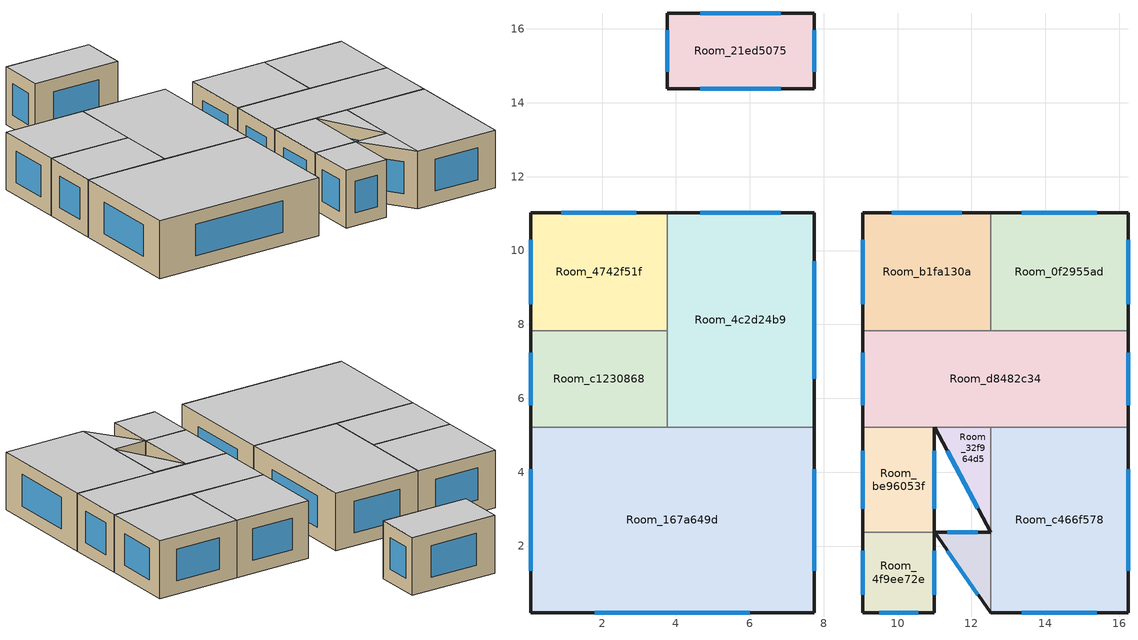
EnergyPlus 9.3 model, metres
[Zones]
Room_0f2955ad
 floor adiabatic (Generic Interior Floor): 16.24,11.02 16.24,7.83 12.52,7.83 12.52,11.02 z0
 wall outside (Generic Exterior Wall): 16.24,7.83 16.24,11.02 12.52,11.02 z0:2.5
 wall to Room_d8482c34 (Generic Interior Wall): 12.52,7.83 16.24,7.83 z0:2.5
 wall to Room_b1fa130a (Generic Interior Wall): 12.52,11.02 12.52,7.83 z0:2.5
 window (Generic Double Pane): 16.24,8.55 16.24,10.3 / 15.4,11.02 13.36,11.02 z0.57:1.93
 ceiling adiabatic (Generic Interior Ceiling): 16.24,7.83 16.24,11.02 12.52,11.02 12.52,7.83 z2.5
Room_167a649d
 floor adiabatic (Generic Interior Floor): 7.74,5.22 7.74,0.19 0.06,0.19 0.06,5.22 z0
 wall outside (Generic Exterior Wall): 0.06,5.22 0.06,0.19 7.74,0.19 7.74,5.22 z0:2.5
 wall to Room_4c2d24b9 (Generic Interior Wall): 7.74,5.22 3.76,5.22 z0:2.5
 wall to Room_c1230868 (Generic Interior Wall): 3.76,5.22 0.06,5.22 z0:2.5
 window (Generic Double Pane): 0.06,4.08 0.06,1.33 / 1.8,0.19 6,0.19 / 7.74,1.33 7.74,4.08 z0.57:1.93
 ceiling adiabatic (Generic Interior Ceiling): 7.74,0.19 7.74,5.22 0.06,5.22 0.06,0.19 z2.5
Room_21ed5075
 floor adiabatic (Generic Interior Floor): 7.74,16.43 7.74,14.38 3.76,14.38 3.76,16.43 z0
 wall outside (Generic Exterior Wall): 3.76,14.38 7.74,14.38 7.74,16.43 3.76,16.43 3.76,14.38 z0:2.5
 window (Generic Double Pane): 4.66,14.38 6.84,14.38 / 7.74,14.84 7.74,15.97 / 6.84,16.43 4.66,16.43 / 3.76,15.97 3.76,14.84 z0.57:1.93
 ceiling adiabatic (Generic Interior Ceiling): 7.74,14.38 7.74,16.43 3.76,16.43 3.76,14.38 z2.5
Room_32f964d5
 floor adiabatic (Generic Interior Floor): 11,5.22 12.52,5.22 12.52,2.37 z0
 wall outside (Generic Exterior Wall): 11,5.22 12.52,2.37 z0:2.5
 wall to Room_c466f578 (Generic Interior Wall): 12.52,2.37 12.52,5.22 z0:2.5
 wall to Room_d8482c34 (Generic Interior Wall): 12.52,5.22 11,5.22 z0:2.5
 window (Generic Double Pane): 11.34,4.58 12.18,3.02 z0.57:1.93
 ceiling adiabatic (Generic Interior Ceiling): 12.52,2.37 12.52,5.22 11,5.22 z2.5
Room_4742f51f
 floor adiabatic (Generic Interior Floor): 3.76,11.02 3.76,7.83 0.06,7.83 0.06,11.02 z0
 wall outside (Generic Exterior Wall): 3.76,11.02 0.06,11.02 0.06,7.83 z0:2.5
 wall to Room_c1230868 (Generic Interior Wall): 0.06,7.83 3.76,7.83 z0:2.5
 wall to Room_4c2d24b9 (Generic Interior Wall): 3.76,7.83 3.76,11.02 z0:2.5
 window (Generic Double Pane): 2.92,11.02 0.9,11.02 / 0.06,10.3 0.06,8.55 z0.57:1.93
 ceiling adiabatic (Generic Interior Ceiling): 3.76,7.83 3.76,11.02 0.06,11.02 0.06,7.83 z2.5
Room_4c2d24b9
 floor adiabatic (Generic Interior Floor): 7.74,11.02 7.74,5.22 3.76,5.22 3.76,11.02 z0
 wall outside (Generic Exterior Wall): 7.74,5.22 7.74,11.02 3.76,11.02 z0:2.5
 wall to Room_c1230868 (Generic Interior Wall): 3.76,7.83 3.76,5.22 z0:2.5
 window (Generic Double Pane): 7.74,6.53 7.74,9.71 / 6.84,11.02 4.66,11.02 z0.57:1.93
 ceiling adiabatic (Generic Interior Ceiling): 7.74,5.22 7.74,11.02 3.76,11.02 3.76,5.22 z2.5
Room_4f9ee72e
 floor adiabatic (Generic Interior Floor): 11,2.37 11,0.19 9.06,0.19 9.06,2.37 z0
 wall outside (Generic Exterior Wall): 9.06,2.37 9.06,0.19 11,0.19 11,2.37 z0:2.5
 wall to Room_be96053f (Generic Interior Wall): 11,2.37 9.06,2.37 z0:2.5
 window (Generic Double Pane): 9.5,0.19 10.56,0.19 / 11,0.68 11,1.88 / 9.06,1.88 9.06,0.68 z0.57:1.93
 ceiling adiabatic (Generic Interior Ceiling): 11,0.19 11,2.37 9.06,2.37 9.06,0.19 z2.5
Room_b1fa130a
 floor adiabatic (Generic Interior Floor): 12.52,11.02 12.52,7.83 9.06,7.83 9.06,11.02 z0
 wall outside (Generic Exterior Wall): 12.52,11.02 9.06,11.02 9.06,7.83 z0:2.5
 wall to Room_d8482c34 (Generic Interior Wall): 9.06,7.83 12.52,7.83 z0:2.5
 window (Generic Double Pane): 11.74,11.02 9.84,11.02 / 9.06,10.3 9.06,8.55 z0.57:1.93
 ceiling adiabatic (Generic Interior Ceiling): 12.52,7.83 12.52,11.02 9.06,11.02 9.06,7.83 z2.5
Room_b33eab3d
 floor adiabatic (Generic Interior Floor): 11,2.37 12.52,2.37 12.52,0.19 z0
 wall outside (Generic Exterior Wall): 12.52,2.37 11,2.37 12.52,0.19 z0:2.5
 wall to Room_c466f578 (Generic Interior Wall): 12.52,0.19 12.52,2.37 z0:2.5
 window (Generic Double Pane): 11.35,1.88 12.18,0.69 / 12.18,2.37 11.35,2.37 z0.57:1.93
 ceiling adiabatic (Generic Interior Ceiling): 12.52,0.19 12.52,2.37 11,2.37 z2.5
Room_be96053f
 floor adiabatic (Generic Interior Floor): 11,5.22 11,2.37 9.06,2.37 9.06,5.22 z0
 wall outside (Generic Exterior Wall): 11,2.37 11,5.22 / 9.06,5.22 9.06,2.37 z0:2.5
 wall to Room_d8482c34 (Generic Interior Wall): 11,5.22 9.06,5.22 z0:2.5
 window (Generic Double Pane): 11,3.02 11,4.57 / 9.06,4.57 9.06,3.02 z0.57:1.93
 ceiling adiabatic (Generic Interior Ceiling): 11,2.37 11,5.22 9.06,5.22 9.06,2.37 z2.5
Room_c1230868
 floor adiabatic (Generic Interior Floor): 3.76,7.83 3.76,5.22 0.06,5.22 0.06,7.83 z0
 wall outside (Generic Exterior Wall): 0.06,7.83 0.06,5.22 z0:2.5
 window (Generic Double Pane): 0.06,7.24 0.06,5.81 z0.57:1.93
 ceiling adiabatic (Generic Interior Ceiling): 3.76,5.22 3.76,7.83 0.06,7.83 0.06,5.22 z2.5
Room_c466f578
 floor adiabatic (Generic Interior Floor): 16.24,5.22 16.24,0.19 12.52,0.19 12.52,5.22 z0
 wall outside (Generic Exterior Wall): 12.52,0.19 16.24,0.19 16.24,5.22 z0:2.5
 wall to Room_d8482c34 (Generic Interior Wall): 16.24,5.22 12.52,5.22 z0:2.5
 window (Generic Double Pane): 13.36,0.19 15.4,0.19 / 16.24,1.33 16.24,4.08 z0.57:1.93
 ceiling adiabatic (Generic Interior Ceiling): 16.24,0.19 16.24,5.22 12.52,5.22 12.52,0.19 z2.5
Room_d8482c34
 floor adiabatic (Generic Interior Floor): 16.24,7.83 16.24,5.22 9.06,5.22 9.06,7.83 z0
 wall outside (Generic Exterior Wall): 16.24,5.22 16.24,7.83 / 9.06,7.83 9.06,5.22 z0:2.5
 window (Generic Double Pane): 16.24,5.81 16.24,7.24 / 9.06,7.24 9.06,5.81 z0.57:1.93
 ceiling adiabatic (Generic Interior Ceiling): 16.24,5.22 16.24,7.83 9.06,7.83 9.06,5.22 z2.5
[Building]
Building 1: North Axis {deg}=-0; Terrain=City; Solar Distribution=FullExteriorWithReflections
[Site:Location]
Site 1: Latitude {deg}=0; Longitude {deg}=0; Time Zone {hr}=0; Elevation {m}=0
[SizingPeriod:DesignDay] Day of Month=21; Dry-Bulb Temperature Range Modifier Type=DefaultMultipliers; Barometric Pressure {Pa}=101253; Rain Indicator=No; Snow Indicator=No; Daylight Saving Time Indicator=No
Name | Month | Day Type | Maximum Dry-Bulb Temperature {C} | Daily Dry-Bulb Temperature Range {deltaC} | Humidity Condition Type | Wetbulb or DewPoint at Maximum Dry-Bulb {C} | Wind Speed {m/s} | Wind Direction {deg} | Solar Model Indicator | ASHRAE Clear Sky Optical Depth for Beam Irradiance (taub) | ASHRAE Clear Sky Optical Depth for Diffuse Irradiance (taud) | Enthalpy at Maximum Dry-Bulb {J/kg} | Sky Clearness
Boston Logan IntL Arpt Ann Clg .4% Condns DB=>MWB | 7 | SummerDesignDay | 32.7 | 8.4 | Wetbulb | 22.9 | 6.3 | 270 | ASHRAETau | 0.488 | 1.95
Boston Logan IntL Arpt Ann Clg .4% Condns DP=>MDB | 7 | SummerDesignDay | 27.3 | 8.4 | Dewpoint | 22.8 | 6.3 | 270 | ASHRAETau | 0.488 | 1.95
Boston Logan IntL Arpt Ann Clg .4% Condns Enth=>MDB | 7 | SummerDesignDay | 30.6 | 8.4 | Enthalpy |  | 6.3 | 270 | ASHRAETau | 0.488 | 1.95 | 74100
Boston Logan IntL Arpt Ann Clg .4% Condns WB=>MDB | 7 | SummerDesignDay | 30.2 | 8.4 | Wetbulb | 24.6 | 6.3 | 270 | ASHRAETau | 0.488 | 1.95
Boston Logan IntL Arpt Ann Htg 99.6% Condns DB | 1 | WinterDesignDay | -13.6 | 0 | Wetbulb | -13.6 | 7.2 | 320 | ASHRAEClearSky |  |  |  | 0
Boston Logan IntL Arpt Ann Htg Wind 99.6% Condns WS=>MCDB | 1 | WinterDesignDay | 2.1 | 0 | Wetbulb | 2.1 | 14.1 | 320 | ASHRAEClearSky |  |  |  | 0
Boston Logan IntL Arpt Ann Hum_n 99.6% Condns DP=>MCDB | 1 | WinterDesignDay | -12 | 0 | Dewpoint | -24.4 | 7.2 | 320 | ASHRAEClearSky |  |  |  | 0
[Material] Thermal Absorptance=0.9
Name | Roughness | Thickness {m} | Conductivity {W/m-K} | Density {kg/m3} | Specific Heat {J/kg-K} | Solar Absorptance | Visible Absorptance
Generic 50mm Insulation | MediumRough | 0.05 | 0.03 | 43 | 1210 | 0.7 | 0.7
Generic Acoustic Tile | MediumSmooth | 0.02 | 0.06 | 368 | 590 | 0.2 | 0.2
Generic Brick | MediumRough | 0.1 | 0.9 | 1920 | 790 | 0.65 | 0.65
Generic Ceiling Air Gap | Smooth | 0.1 | 0.556 | 1.28 | 1000 | 0.7 | 0.7
Generic Gypsum Board | MediumSmooth | 0.0127 | 0.16 | 800 | 1090 | 0.5 | 0.5
Generic LW Concrete | MediumRough | 0.1 | 0.53 | 1280 | 840 | 0.8 | 0.8
Generic Wall Air Gap | Smooth | 0.1 | 0.667 | 1.28 | 1000 | 0.7 | 0.7
[WindowMaterial:Gas]
Generic Window Air Gap: Gas Type=Air; Thickness {m}=0.0127
[WindowMaterial:Glazing] Optical Data Type=SpectralAverage; Thickness {m}=0.006; Infrared Transmittance at Normal Incidence=0; Front Side Infrared Hemispherical Emissivity=0.84; Conductivity {W/m-K}=1; Dirt Correction Factor for Solar and Visible Transmittance=1; Solar Diffusing=No
Name | Solar Transmittance at Normal Incidence | Front Side Solar Reflectance at Normal Incidence | Back Side Solar Reflectance at Normal Incidence | Visible Transmittance at Normal Incidence | Front Side Visible Reflectance at Normal Incidence | Back Side Visible Reflectance at Normal Incidence | Back Side Infrared Hemispherical Emissivity
Generic Clear Glass | 0.77 | 0.07 | 0.07 | 0.88 | 0.08 | 0.08 | 0.84
Generic Low-e Glass | 0.45 | 0.36 | 0.36 | 0.71 | 0.21 | 0.21 | 0.047
[Construction]
Generic Double Pane: Generic Low-e Glass, Generic Window Air Gap, Generic Clear Glass
Generic Exterior Wall: Generic Brick, Generic LW Concrete, Generic 50mm Insulation, Generic Wall Air Gap, Generic Gypsum Board
Generic Interior Ceiling: Generic LW Concrete, Generic Ceiling Air Gap, Generic Acoustic Tile
Generic Interior Floor: Generic Acoustic Tile, Generic Ceiling Air Gap, Generic LW Concrete
Generic Interior Wall: Generic Gypsum Board, Generic Wall Air Gap, Generic Gypsum Board
[Zone]
Room_0f2955ad; Room_167a649d; Room_21ed5075; Room_32f964d5; Room_4742f51f; Room_4c2d24b9; Room_4f9ee72e; Room_b1fa130a; Room_b33eab3d; Room_be96053f; Room_c1230868; Room_c466f578; Room_d8482c34
[ZoneControl:Thermostat]
Name | Zone or ZoneList | Control Type Schedule | Control 1
Room_0f2955ad Thermostat | Room_0f2955ad | Room_0f2955ad Thermostat Schedule | Thermostat Setpoint Dual Setpoint 2
Room_167a649d Thermostat | Room_167a649d | Room_167a649d Thermostat Schedule | Thermostat Setpoint Dual Setpoint 13
Room_21ed5075 Thermostat | Room_21ed5075 | Room_21ed5075 Thermostat Schedule | Thermostat Setpoint Dual Setpoint 1
Room_32f964d5 Thermostat | Room_32f964d5 | Room_32f964d5 Thermostat Schedule | Thermostat Setpoint Dual Setpoint 5
Room_4742f51f Thermostat | Room_4742f51f | Room_4742f51f Thermostat Schedule | Thermostat Setpoint Dual Setpoint 10
Room_4c2d24b9 Thermostat | Room_4c2d24b9 | Room_4c2d24b9 Thermostat Schedule | Thermostat Setpoint Dual Setpoint 12
Room_4f9ee72e Thermostat | Room_4f9ee72e | Room_4f9ee72e Thermostat Schedule | Thermostat Setpoint Dual Setpoint 8
Room_b1fa130a Thermostat | Room_b1fa130a | Room_b1fa130a Thermostat Schedule | Thermostat Setpoint Dual Setpoint 3
Room_b33eab3d Thermostat | Room_b33eab3d | Room_b33eab3d Thermostat Schedule | Thermostat Setpoint Dual Setpoint 9
Room_be96053f Thermostat | Room_be96053f | Room_be96053f Thermostat Schedule | Thermostat Setpoint Dual Setpoint 6
Room_c1230868 Thermostat | Room_c1230868 | Room_c1230868 Thermostat Schedule | Thermostat Setpoint Dual Setpoint 11
Room_c466f578 Thermostat | Room_c466f578 | Room_c466f578 Thermostat Schedule | Thermostat Setpoint Dual Setpoint 7
Room_d8482c34 Thermostat | Room_d8482c34 | Room_d8482c34 Thermostat Schedule | Thermostat Setpoint Dual Setpoint 4
[ThermostatSetpoint:DualSetpoint] Heating Setpoint Temperature Schedule=Generic Office Heating; Cooling Setpoint Temperature Schedule=Generic Office Cooling
Thermostat Setpoint Dual Setpoint 2; Thermostat Setpoint Dual Setpoint 13; Thermostat Setpoint Dual Setpoint 1; Thermostat Setpoint Dual Setpoint 5; Thermostat Setpoint Dual Setpoint 10; Thermostat Setpoint Dual Setpoint 12; Thermostat Setpoint Dual Setpoint 8; Thermostat Setpoint Dual Setpoint 3; Thermostat Setpoint Dual Setpoint 9; Thermostat Setpoint Dual Setpoint 6; Thermostat Setpoint Dual Setpoint 11; Thermostat Setpoint Dual Setpoint 7; Thermostat Setpoint Dual Setpoint 4
[ZoneHVAC:IdealLoadsAirSystem] Maximum Heating Supply Air Temperature {C}=50; Minimum Cooling Supply Air Temperature {C}=13; Heating Limit=LimitCapacity; Maximum Sensible Heating Capacity {W}=Autosize; Cooling Limit=LimitFlowRateAndCapacity; Maximum Cooling Air Flow Rate {m3/s}=Autosize; Maximum Total Cooling Capacity {W}=Autosize; Design Specification Outdoor Air Object=Generic Office Ventilation; Demand Controlled Ventilation Type=None; Outdoor Air Economizer Type=DifferentialDryBulb; Sensible Heat Recovery Effectiveness=0; Latent Heat Recovery Effectiveness=0
Room_0f2955ad Ideal Loads Air System; Room_167a649d Ideal Loads Air System; Room_21ed5075 Ideal Loads Air System; Room_32f964d5 Ideal Loads Air System; Room_4742f51f Ideal Loads Air System; Room_4c2d24b9 Ideal Loads Air System; Room_4f9ee72e Ideal Loads Air System; Room_b1fa130a Ideal Loads Air System; Room_b33eab3d Ideal Loads Air System; Room_be96053f Ideal Loads Air System; Room_c1230868 Ideal Loads Air System; Room_c466f578 Ideal Loads Air System; Room_d8482c34 Ideal Loads Air System
[DesignSpecification:OutdoorAir]
Generic Office Ventilation: Outdoor Air Method=Sum; Outdoor Air Flow per Person {m3/s-person}=0.00236; Outdoor Air Flow per Zone Floor Area {m3/s-m2}=0.000305; Outdoor Air Flow per Zone {m3/s}=0; Outdoor Air Flow Air Changes per Hour {1/hr}=0
[Zone equipment]
Room_0f2955ad: Room_0f2955ad Ideal Loads Air System
Room_167a649d: Room_167a649d Ideal Loads Air System
Room_21ed5075: Room_21ed5075 Ideal Loads Air System
Room_32f964d5: Room_32f964d5 Ideal Loads Air System
Room_4742f51f: Room_4742f51f Ideal Loads Air System
Room_4c2d24b9: Room_4c2d24b9 Ideal Loads Air System
Room_4f9ee72e: Room_4f9ee72e Ideal Loads Air System
Room_b1fa130a: Room_b1fa130a Ideal Loads Air System
Room_b33eab3d: Room_b33eab3d Ideal Loads Air System
Room_be96053f: Room_be96053f Ideal Loads Air System
Room_c1230868: Room_c1230868 Ideal Loads Air System
Room_c466f578: Room_c466f578 Ideal Loads Air System
Room_d8482c34: Room_d8482c34 Ideal Loads Air System
[Sizing:Zone] Zone Cooling Design Supply Air Temperature Input Method=SupplyAirTemperature; Zone Cooling Design Supply Air Temperature {C}=14; Zone Cooling Design Supply Air Temperature Difference {deltaC}=11.11; Zone Heating Design Supply Air Temperature Input Method=SupplyAirTemperature; Zone Heating Design Supply Air Temperature {C}=40; Zone Heating Design Supply Air Temperature Difference {deltaC}=11.11; Zone Cooling Design Supply Air Humidity Ratio {kgWater/kgDryAir}=0.0085; Zone Heating Design Supply Air Humidity Ratio {kgWater/kgDryAir}=0.008; Design Specification Outdoor Air Object=Generic Office Ventilation; Cooling Design Air Flow Method=DesignDay; Cooling Design Air Flow Rate {m3/s}=0; Cooling Minimum Air Flow per Zone Floor Area {m3/s-m2}=0.000762; Cooling Minimum Air Flow {m3/s}=0; Cooling Minimum Air Flow Fraction=0; Heating Design Air Flow Method=DesignDay; Heating Design Air Flow Rate {m3/s}=0; Heating Maximum Air Flow per Zone Floor Area {m3/s-m2}=0.002032; Heating Maximum Air Flow {m3/s}=0.141576; Heating Maximum Air Flow Fraction=0.3; Account for Dedicated Outdoor Air System=No
Room_0f2955ad; Room_167a649d; Room_21ed5075; Room_32f964d5; Room_4742f51f; Room_4c2d24b9; Room_4f9ee72e; Room_b1fa130a; Room_b33eab3d; Room_be96053f; Room_c1230868; Room_c466f578; Room_d8482c34
[Schedule:Compact]
Room_0f2955ad Thermostat Schedule; Room_167a649d Thermostat Schedule; Room_21ed5075 Thermostat Schedule; Room_32f964d5 Thermostat Schedule; Room_4742f51f Thermostat Schedule; Room_4c2d24b9 Thermostat Schedule; Room_4f9ee72e Thermostat Schedule; Room_b1fa130a Thermostat Schedule; Room_b33eab3d Thermostat Schedule; Room_be96053f Thermostat Schedule; Room_c1230868 Thermostat Schedule; Room_c466f578 Thermostat Schedule; Room_d8482c34 Thermostat Schedule: Through: 12/31, For: AllDays, Until: 24:00, 4
[Schedule:Day:Interval]
Schedule Day 4; OfficeMedium HTGSETP_SCH_YES_OPTIMUM_Default_SmrDsn 1; OfficeMedium HTGSETP_SCH_YES_OPTIMUM_Default 1: No, 24:00, 15.6
Schedule Day 5: No, 05:00, 15.6, 06:00, 17.8, 07:00, 20, 22:00, 21, 24:00, 15.6
Schedule Day 6: No, 05:00, 15.6, 06:00, 17.8, 07:00, 20, 17:00, 21, 24:00, 15.6
OfficeMedium HTGSETP_SCH_YES_OPTIMUM_WntrDsn 1: No, 05:00, 15.6, 06:00, 17.6, 07:00, 19.6, 22:00, 21, 24:00, 15.6
Schedule Day 10; OfficeMedium CLGSETP_SCH_YES_OPTIMUM_Default_WntrDsn 1; OfficeMedium CLGSETP_SCH_YES_OPTIMUM_Default 1: No, 24:00, 26.7
Schedule Day 11: No, 05:00, 26.7, 06:00, 25.6, 07:00, 25, 22:00, 24, 24:00, 26.7
Schedule Day 12: No, 05:00, 26.7, 06:00, 25.7, 07:00, 25, 17:00, 24, 24:00, 26.7
OfficeMedium CLGSETP_SCH_YES_OPTIMUM_SmrDsn 1: No, 05:00, 26.7, 06:00, 25.7, 07:00, 25, 22:00, 24, 24:00, 26.7
[Schedule:Week:Daily]
Generic Office Heating Week Rule - Jan1-Dec31: Schedule Day 4, Schedule Day 5, Schedule Day 5, Schedule Day 5, Schedule Day 5, Schedule Day 5, Schedule Day 6, OfficeMedium HTGSETP_SCH_YES_OPTIMUM_Default 1, OfficeMedium HTGSETP_SCH_YES_OPTIMUM_Default_SmrDsn 1, OfficeMedium HTGSETP_SCH_YES_OPTIMUM_WntrDsn 1, Schedule Day 4, Schedule Day 4
Generic Office Cooling Week Rule - Jan1-Dec31: Schedule Day 10, Schedule Day 11, Schedule Day 11, Schedule Day 11, Schedule Day 11, Schedule Day 11, Schedule Day 12, OfficeMedium CLGSETP_SCH_YES_OPTIMUM_Default 1, OfficeMedium CLGSETP_SCH_YES_OPTIMUM_SmrDsn 1, OfficeMedium CLGSETP_SCH_YES_OPTIMUM_Default_WntrDsn 1, Schedule Day 10, Schedule Day 10
[Schedule:Year]
Generic Office Heating: Generic Office Heating Week Rule - Jan1-Dec31, 1, 1, 12, 31
Generic Office Cooling: Generic Office Cooling Week Rule - Jan1-Dec31, 1, 1, 12, 31
